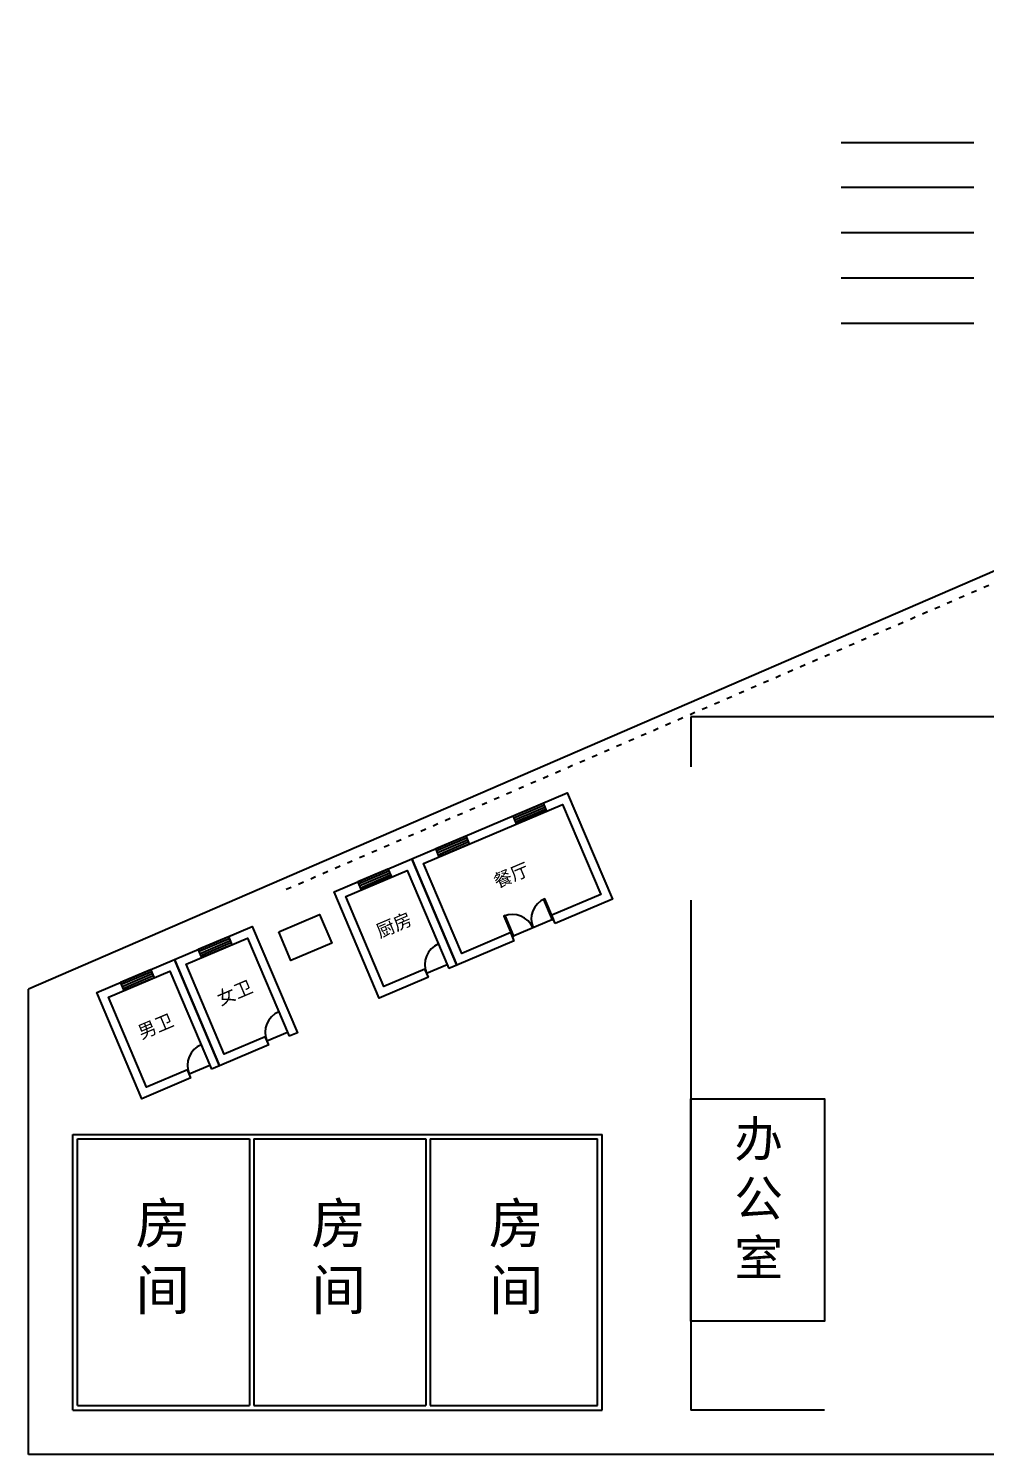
# Model space of a CAD drawing. Header units: millimetres. Extents: x 8553 to 64453, y 11523 to 72084.
# Drawn here: x 8553 to 30055, y 11523 to 43612 of the extents above; entities that cross this region are included whole.
import ezdxf

# ---------------------------------------------------------------- set-up
doc = ezdxf.new("R2010")
doc.units = ezdxf.units.MM
doc.linetypes.add('ACAD_ISO03W100', pattern=[30, 12, -18])
doc.layers.add('font_blue', color=142, linetype='Continuous')
doc.layers.add('wall', color=250, linetype='Continuous')
doc.styles.get("Standard").update_dxf_attribs({"font": 'arial.ttf', "height": 150})

msp = doc.modelspace()

# ---------------------------------------------------------------- linework, layer by layer
at = {"layer": 'font_blue', "color": 50}
msp.add_line((26834.11, 41050), (29812.193, 41050), dxfattribs=at)
at = {"layer": 'font_blue', "color": 140}
msp.add_line((26834.11, 40043.773), (29812.193, 40043.773), dxfattribs=at)
at = {"layer": 'font_blue', "color": 154}
msp.add_line((26834.11, 39023.773), (29812.193, 39023.773), dxfattribs=at)
at = {"layer": 'font_blue', "color": 240}
msp.add_line((26834.11, 38003.773), (29812.193, 38003.773), dxfattribs=at)
at = {"layer": 'font_blue', "color": 4}
msp.add_line((26834.11, 36983.773), (29812.193, 36983.773), dxfattribs=at)
at = {"layer": 'wall'}
for p, q in [((58453.433, 43612.012), (8553.433, 21995.413)), ((23453.433, 28122.963), (23453.433, 26998.384)), ((50330.747, 28122.963), (23453.433, 28122.963)), ((19470.715, 25850.836), (20145.752, 26137.372)), ((19490.251, 25804.811), (20165.288, 26091.347)), ((19509.788, 25758.786), (20184.825, 26045.322)), ((17731.055, 25112.394), (18406.092, 25398.93)), ((17750.591, 25066.369), (18425.628, 25352.905)), ((17770.128, 25020.344), (18445.165, 25306.88)), ((15982.095, 24370.005), (16657.132, 24656.541)), ((16001.632, 24323.98), (16676.669, 24610.516)), ((16021.169, 24277.955), (16696.205, 24564.491)), ((23453.433, 23998.384), (23453.433, 12522.963)), ((20360.596, 23566.985), (19440.092, 23176.254)), ((20399.67, 23474.935), (20321.523, 23659.036)), ((12392.127, 22846.154), (13067.163, 23132.69)), ((19479.165, 23084.204), (19401.018, 23268.305)), ((12411.663, 22800.128), (13086.7, 23086.665)), ((12431.2, 22754.103), (13106.237, 23040.639)), ((17507.031, 22355.719), (17967.284, 22551.085)), ((10643.167, 22103.764), (11318.204, 22390.301)), ((10662.704, 22057.739), (11337.741, 22344.275)), ((10682.24, 22011.714), (11357.277, 22298.25)), ((17546.105, 22263.668), (17467.958, 22447.769)), ((8553.433, 11522.963), (8553.433, 21995.413)), ((8553.433, 18722.963), (8553.433, 21995.413)), ((13956.136, 20739.817), (13877.989, 20923.918)), ((13917.062, 20831.868), (14377.315, 21027.233)), ((12168.103, 20089.478), (12628.356, 20284.844)), ((12207.176, 19997.428), (12129.03, 20181.529)), ((9553.433, 12522.963), (9553.433, 18722.963)), ((9553.433, 18722.963), (21453.433, 18722.963)), ((9653.433, 18622.963), (13520.099, 18622.963)), ((9653.433, 12622.963), (9653.433, 18622.963)), ((13520.099, 18622.963), (13520.099, 12622.963)), ((13620.099, 18622.963), (13620.099, 12622.963)), ((13620.099, 18622.963), (17486.766, 18622.963)), ((17486.766, 18622.963), (17486.766, 12622.963)), ((17586.766, 18622.963), (17586.766, 12622.963)), ((17586.766, 18622.963), (21353.433, 18622.963)), ((21353.433, 12622.963), (21353.433, 18622.963)), ((21453.433, 12522.963), (21453.433, 18722.963)), ((9553.433, 12522.963), (13520.099, 12522.963)), ((9653.433, 12622.963), (13520.099, 12622.963)), ((13520.099, 12522.963), (17486.766, 12522.963)), ((13620.099, 12622.963), (17486.766, 12622.963)), ((17486.766, 12522.963), (21453.433, 12522.963)), ((17586.766, 12622.963), (21353.433, 12622.963)), ((26453.433, 12522.963), (23453.433, 12522.963)), ((26453.433, 12522.963), (26453.433, 12522.963)), ((9553.433, 11522.963), (8553.433, 11522.963)), ((21453.433, 11522.963), (9553.433, 11522.963)), ((23453.433, 11522.963), (21453.433, 11522.963)), ((56553.433, 11522.963), (23453.433, 11522.963))]:
    msp.add_line(p, q, dxfattribs=at)
at = {"layer": 'wall', "linetype": 'ACAD_ISO03W100', "ltscale": 10}
msp.add_line((57953.433, 43122.963), (14319.209, 24220.688), dxfattribs=at)
at = {"layer": 'wall'}
for points in [[(19479.165, 23084.204), (18190.458, 22537.18), (17174.557, 24930.493), (20672.475, 26415.271), (21688.376, 24021.959), (20399.67, 23474.935)], [(19401.018, 23268.305), (18296.413, 22799.427), (17436.804, 24824.538), (20566.521, 26153.024), (21426.129, 24127.913), (20321.523, 23659.036)], [(17546.105, 22263.668), (16441.499, 21794.791), (15425.598, 24188.104), (17174.557, 24930.493), (18190.458, 22537.18), (18006.357, 22459.034)], [(17467.958, 22447.769), (16547.453, 22057.038), (15687.845, 24082.149), (17068.602, 24668.246), (18006.357, 22459.034)], [(13956.136, 20739.817), (12851.53, 20270.94), (11835.629, 22664.252), (13584.588, 23406.641), (14600.489, 21013.329), (14416.388, 20935.183)], [(13877.989, 20923.918), (12957.485, 20533.187), (12097.876, 22558.298), (13478.633, 23144.394), (14416.388, 20935.183)], [(12207.176, 19997.428), (11102.571, 19528.551), (10086.67, 21921.863), (11835.629, 22664.252), (12851.53, 20270.94), (12667.429, 20192.794)], [(12129.03, 20181.529), (11208.525, 19790.798), (10348.917, 21815.908), (11729.674, 22402.005), (12667.429, 20192.794)]]:
    msp.add_lwpolyline(points, dxfattribs=at)
for points in [[(19451.178, 25896.861), (20126.215, 26183.398), (20204.361, 25999.297), (19529.325, 25712.76)], [(17711.518, 25158.419), (18386.555, 25444.956), (18464.701, 25260.855), (17789.664, 24974.318)], [(15962.559, 24416.03), (16637.596, 24702.566), (16715.742, 24518.465), (16040.705, 24231.929)], [(20332.981, 23555.264), (20360.596, 23566.985), (20165.231, 24027.238), (20137.616, 24015.516)], [(14180.798, 23281.711), (15101.303, 23672.442), (15374.815, 23028.089), (14454.31, 22637.358)], [(19440.092, 23176.254), (19467.707, 23187.976), (19272.341, 23648.229), (19244.726, 23636.507)], [(12372.59, 22892.179), (13047.627, 23178.715), (13125.773, 22994.614), (12450.736, 22708.078)], [(10623.631, 22149.79), (11298.668, 22436.326), (11376.814, 22252.225), (10701.777, 21965.689)], [(23453.433, 19522.963), (26453.433, 19522.963), (26453.433, 14522.963), (23453.433, 14522.963)]]:
    msp.add_lwpolyline(points, close=True, dxfattribs=at)
for centre, start, end in [((20360.596, 23566.985), 113, 203), ((19440.092, 23176.254), 23, 113), ((17967.284, 22551.085), 113, 203), ((14377.315, 21027.233), 113, 203), ((12628.356, 20284.844), 113, 203)]:
    msp.add_arc(centre, 500, start, end, dxfattribs=at)

# ---------------------------------------------------------------- texts
at = {"layer": 'font_blue', "char_height": 300, "attachment_point": 1, "rotation": 23}
for s, insert in [('{\\fSimSun|b0|i0|c134|p2;餐厅}', (18975.905, 24535.942)), ('{\\fSimSun|b0|i0|c134|p2;厨房}', (16338.624, 23416.483)), ('{\\fSimSun|b0|i0|c134|p2;女卫}', (12754.951, 21895.304)), ('{\\fSimSun|b0|i0|c134|p2;男卫}', (10975.733, 21140.071))]:
    msp.add_mtext_dynamic_manual_height_columns(s, width=1069.24832, gutter_width=1500, heights=[0], dxfattribs=dict(at, insert=insert))
at = {"layer": 'font_blue', "attachment_point": 1}
for s, insert, char_height in [('{\\fSimSun|b0|i0|c134|p2;办公室}', (24429.897, 19021.071), 800), ('{\\fSimSun|b0|i0|c134|p2;房间}', (10958.233, 17176.808), 900), ('{\\fSimSun|b0|i0|c134|p2;房间}', (14914.498, 17176.808), 900), ('{\\fSimSun|b0|i0|c134|p2;房间}', (18907.738, 17176.808), 900)]:
    msp.add_mtext_dynamic_manual_height_columns(s, width=1478.97753, gutter_width=1500, heights=[0], dxfattribs=dict(at, insert=insert, char_height=char_height))

doc.saveas('drawing.dxf')
